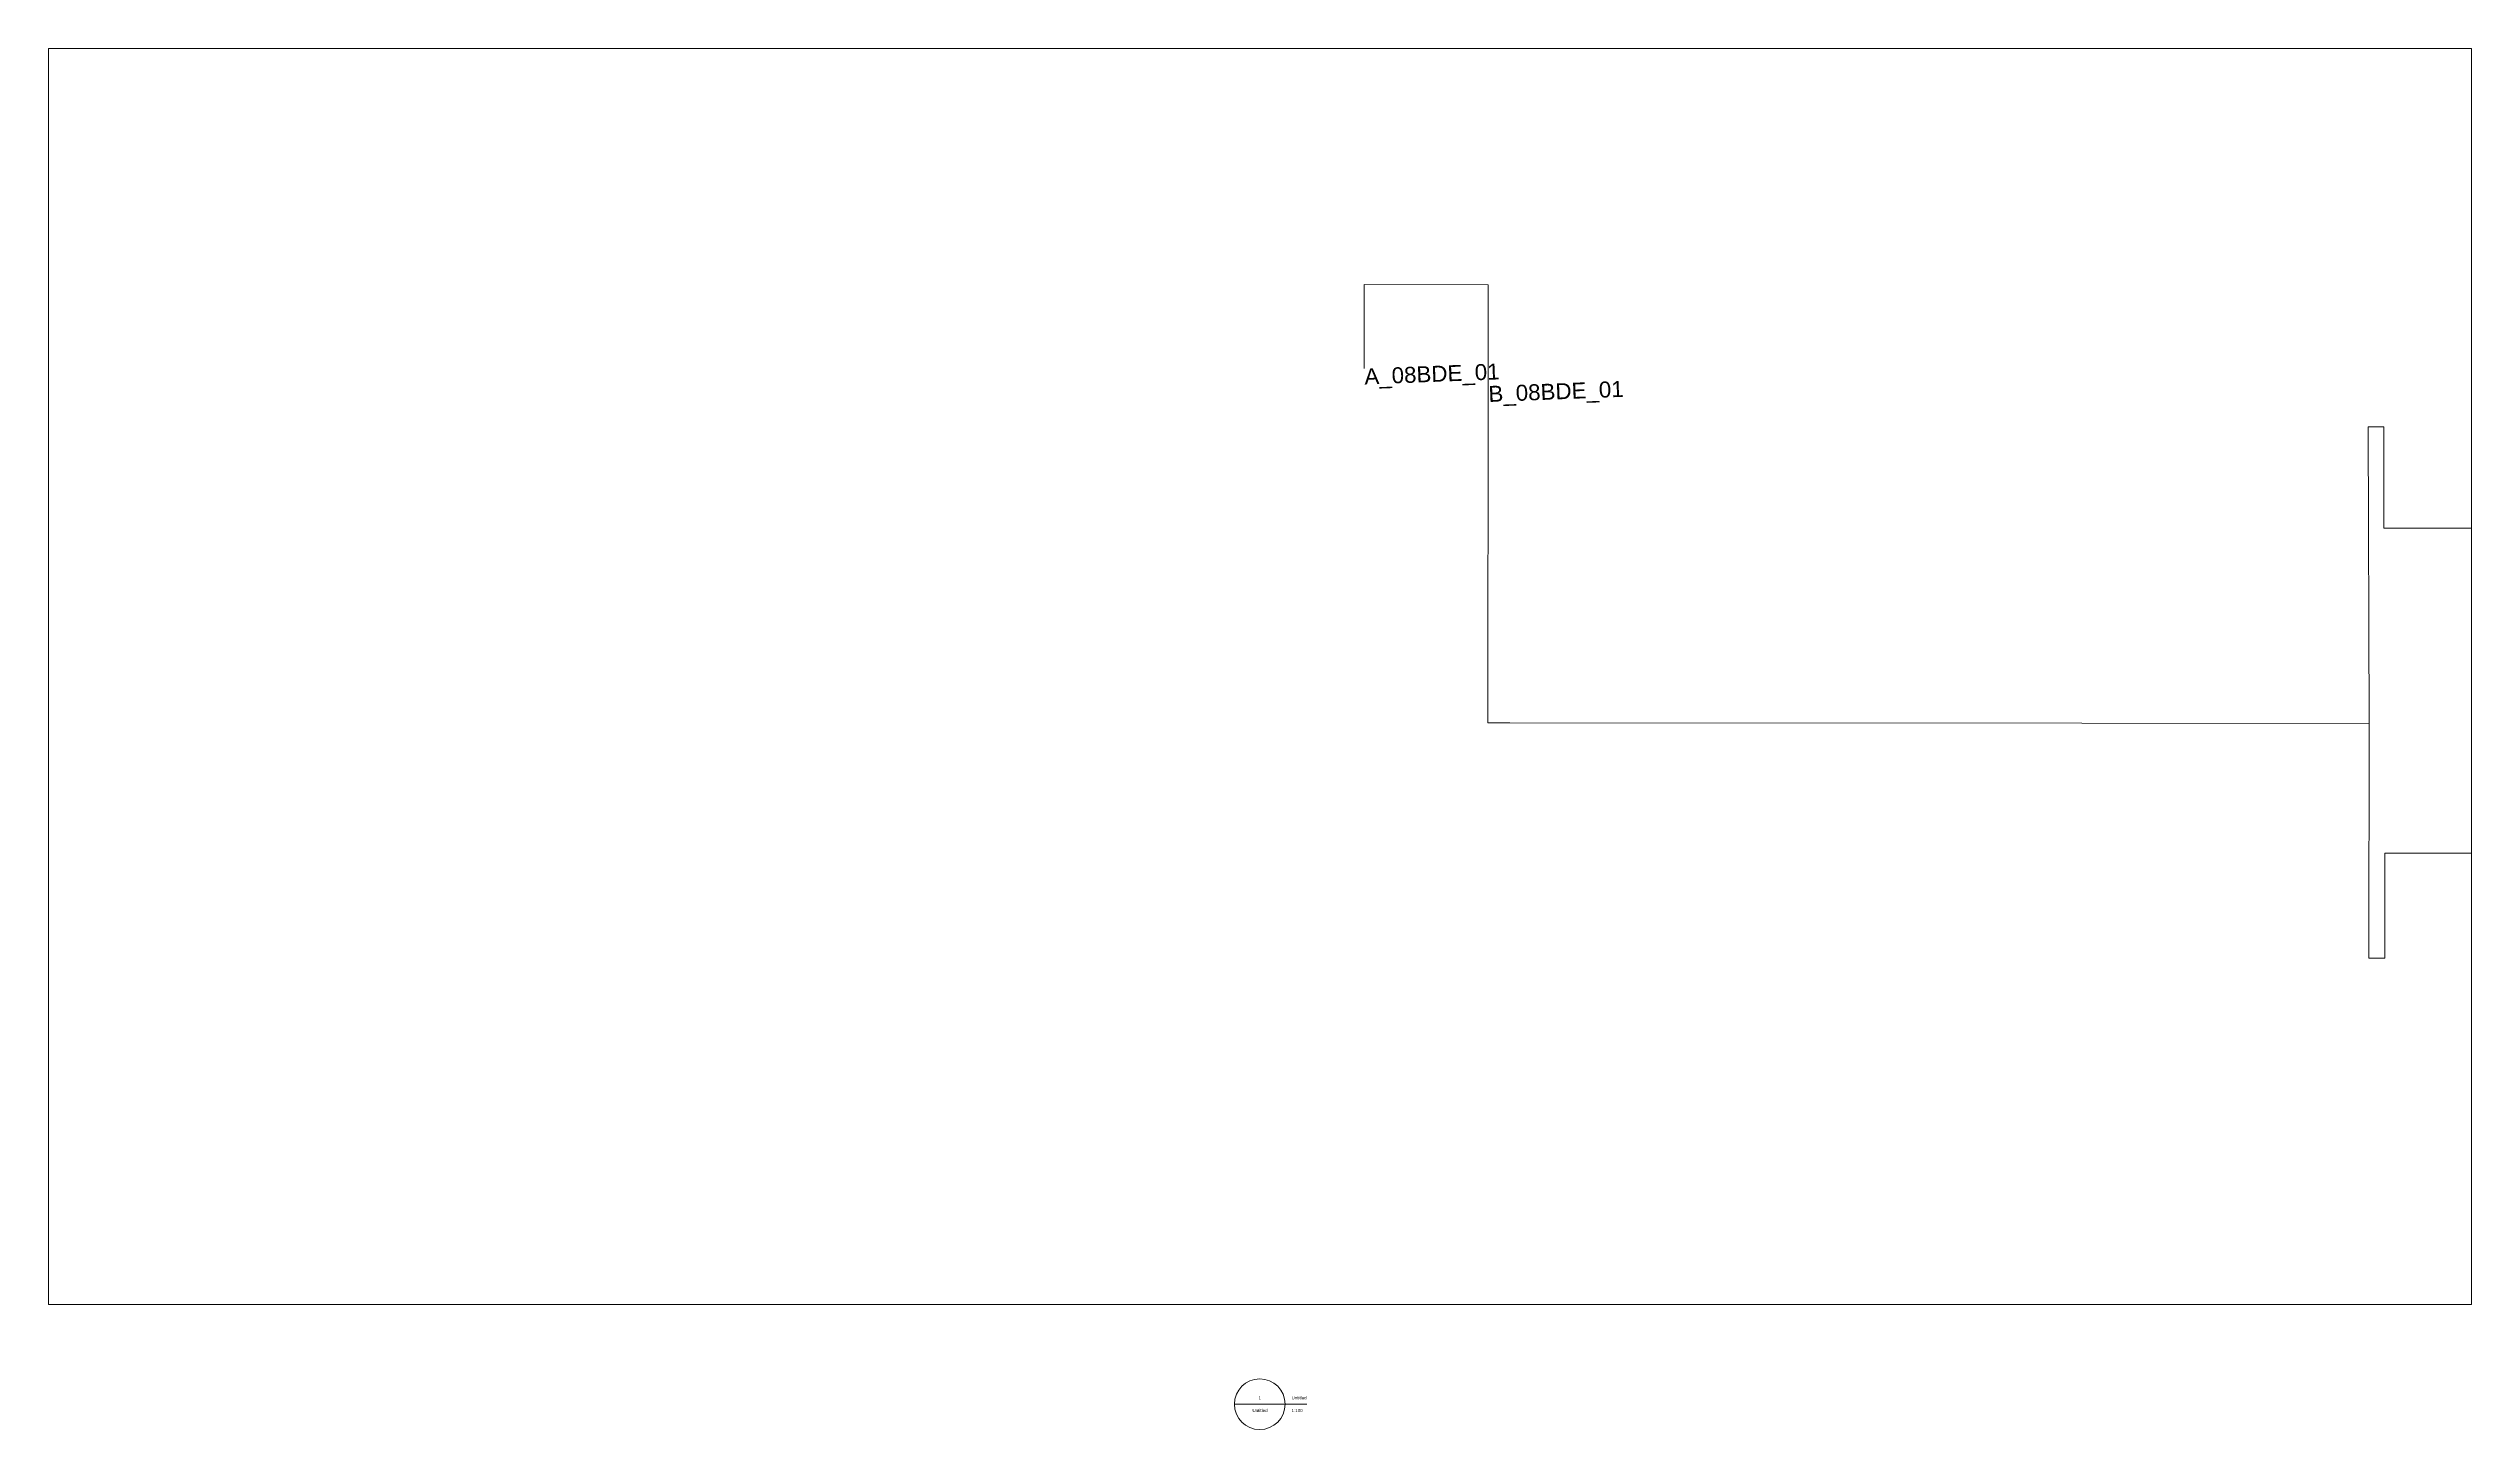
# Paper-space layout 'Untitled' of a CAD drawing. Header units: metres. Extents: x 0.041 to 0.8, y 0.061 to 0.494.
# The model-space entities are those that its viewports show. They can reach past a viewport. Long polylines and large blocks are cut down to what shows.
import ezdxf

# ---------------------------------------------------------------- set-up
doc = ezdxf.new("R2010")
doc.units = ezdxf.units.M
doc.header["$MEASUREMENT"] = 0
for name, color, linetype, lineweight in [('01_C_AccesExt_t', 7, 'Continuous', 0), ('01_I_Ascensor_l', 7, 'Continuous', 0), ('01_I_BarreraTarifaria_t', 7, 'Continuous', 0), ('01_I_Horitzontal_l', 7, 'Continuous', 0), ('01_I_Rampa_l', 7, 'Continuous', 0)]:
    doc.layers.add(name, color=color, linetype=linetype, lineweight=lineweight)
doc.styles.add('Style-Arial', font='arial.ttf')

# ---------------------------------------------------------------- blocks, each defined once
blk = doc.blocks.new('DrawingTitleBubble')
at = {"layer": '01_I_Rampa_l'}
blk.add_line((-0.008007, 0), (0.007869, 0), dxfattribs=at)
blk.add_circle((-0.000069, 0), 0.007938, dxfattribs=at)
at = {"layer": '01_I_Rampa_l', "char_height": 0.001524, "style": 'Style-Arial'}
for s, insert, attachment_point in [('\\H0.656168x;1', (-0.000069, 0.001492), 8), ('\\H0.656168x;Untitled', (0, -0.001476), 2)]:
    blk.add_mtext(s, dxfattribs=dict(at, insert=insert, attachment_point=attachment_point))
blk = doc.blocks.new('TitleText')
at = {"layer": '01_I_Rampa_l', "char_height": 0.001524, "style": 'Style-Arial'}
for s, insert, attachment_point in [('\\H0.656168x;Untitled', (0, 0.001492), 7), ('\\H0.656168x;1:100', (0, -0.001476), 1)]:
    blk.add_mtext(s, dxfattribs=dict(at, insert=insert, attachment_point=attachment_point))
blk = doc.blocks.new('*U2')
at = {"layer": '01_I_Rampa_l'}
blk.add_line((0, 0), (0.014653, 0), dxfattribs=at)
for name, p in [('DrawingTitleBubble', (0, 0)), ('TitleText', (0.009853, 0))]:
    blk.add_blockref(name, p, dxfattribs=at)

msp = doc.modelspace()

# ---------------------------------------------------------------- linework, layer by layer
at = {"layer": '01_I_Ascensor_l'}
for p, q in [((426957.733351, 4580831.587076), (426957.811366, 4580833.535079, -10)), ((426989.055709, 4580828.559255, -10), (426989.546747, 4580828.540395, -20)), ((426988.933614, 4580811.931187, -20), (426988.435282, 4580811.94989, -10))]:
    msp.add_line(p, q, dxfattribs=at)
at = {"layer": '01_I_Horitzontal_l'}
for p, q in [((426988.722553, 4580819.287772, -10), (426989.055709, 4580828.559255, -10)), ((426979.744295, 4580819.637891, -10), (426988.722553, 4580819.287772, -10)), ((426988.722553, 4580819.287772, -10), (426988.435282, 4580811.94989, -10))]:
    msp.add_line(p, q, dxfattribs=at)
at = {"layer": '01_I_Horitzontal_l', "flags": 128}
for points, elevation in [([(426957.811366, 4580833.535079), (426957.838432, 4580834.21194), (426961.717659, 4580834.056823), (426961.591118, 4580830.892243)], -10), ([(426961.591118, 4580830.892243), (426961.17968, 4580820.361983), (426961.867272, 4580820.335028)], -10), ([(426989.546747, 4580828.540395), (426989.42517, 4580825.375022), (426993.307484, 4580825.225908), (426993.265049, 4580824.083902)], -20), ([(427070.059624, 4580812.995955), (427070.028591, 4580812.169125), (426989.056609, 4580815.208217), (426988.933614, 4580811.931187)], -20)]:
    msp.add_lwpolyline(points, dxfattribs=dict(at, elevation=elevation))
at = {"layer": '01_I_Rampa_l'}
msp.add_line((426961.867272, 4580820.335028, -10), (426979.744295, 4580819.637891, -10), dxfattribs=at)

# ---------------------------------------------------------------- texts
at = {"layer": '01_C_AccesExt_t', "insert": (426957.733351, 4580831.587076), "char_height": 0.5, "attachment_point": 1, "line_spacing_factor": 1.2, "style": 'Style-Arial'}
msp.add_mtext('A_08BDE_01', dxfattribs=at)
at = {"layer": '01_I_BarreraTarifaria_t', "insert": (426961.591118, 4580830.892243, -10), "char_height": 0.5, "attachment_point": 1, "line_spacing_factor": 1.2, "style": 'Style-Arial'}
msp.add_mtext('B_08BDE_01', dxfattribs=at)

psp = doc.layouts.new('Untitled')

# ---------------------------------------------------------------- block references
at = {"layer": '01_I_Rampa_l'}
psp.add_blockref('*U2', (0.4205, 0.06927), dxfattribs=at)

# ---------------------------------------------------------------- viewports
at = {"layer": '01_I_Rampa_l', "color": 7, "linetype": 'Continuous', "lineweight": 0, "view_twist_angle": 2.198381}
psp.add_viewport(center=(0.4205, 0.297), size=(0.75801, 0.393017), view_center_point=(250921.494411, 4593828.381059), view_height=39.301749, dxfattribs=at)

doc.saveas('drawing.dxf')
